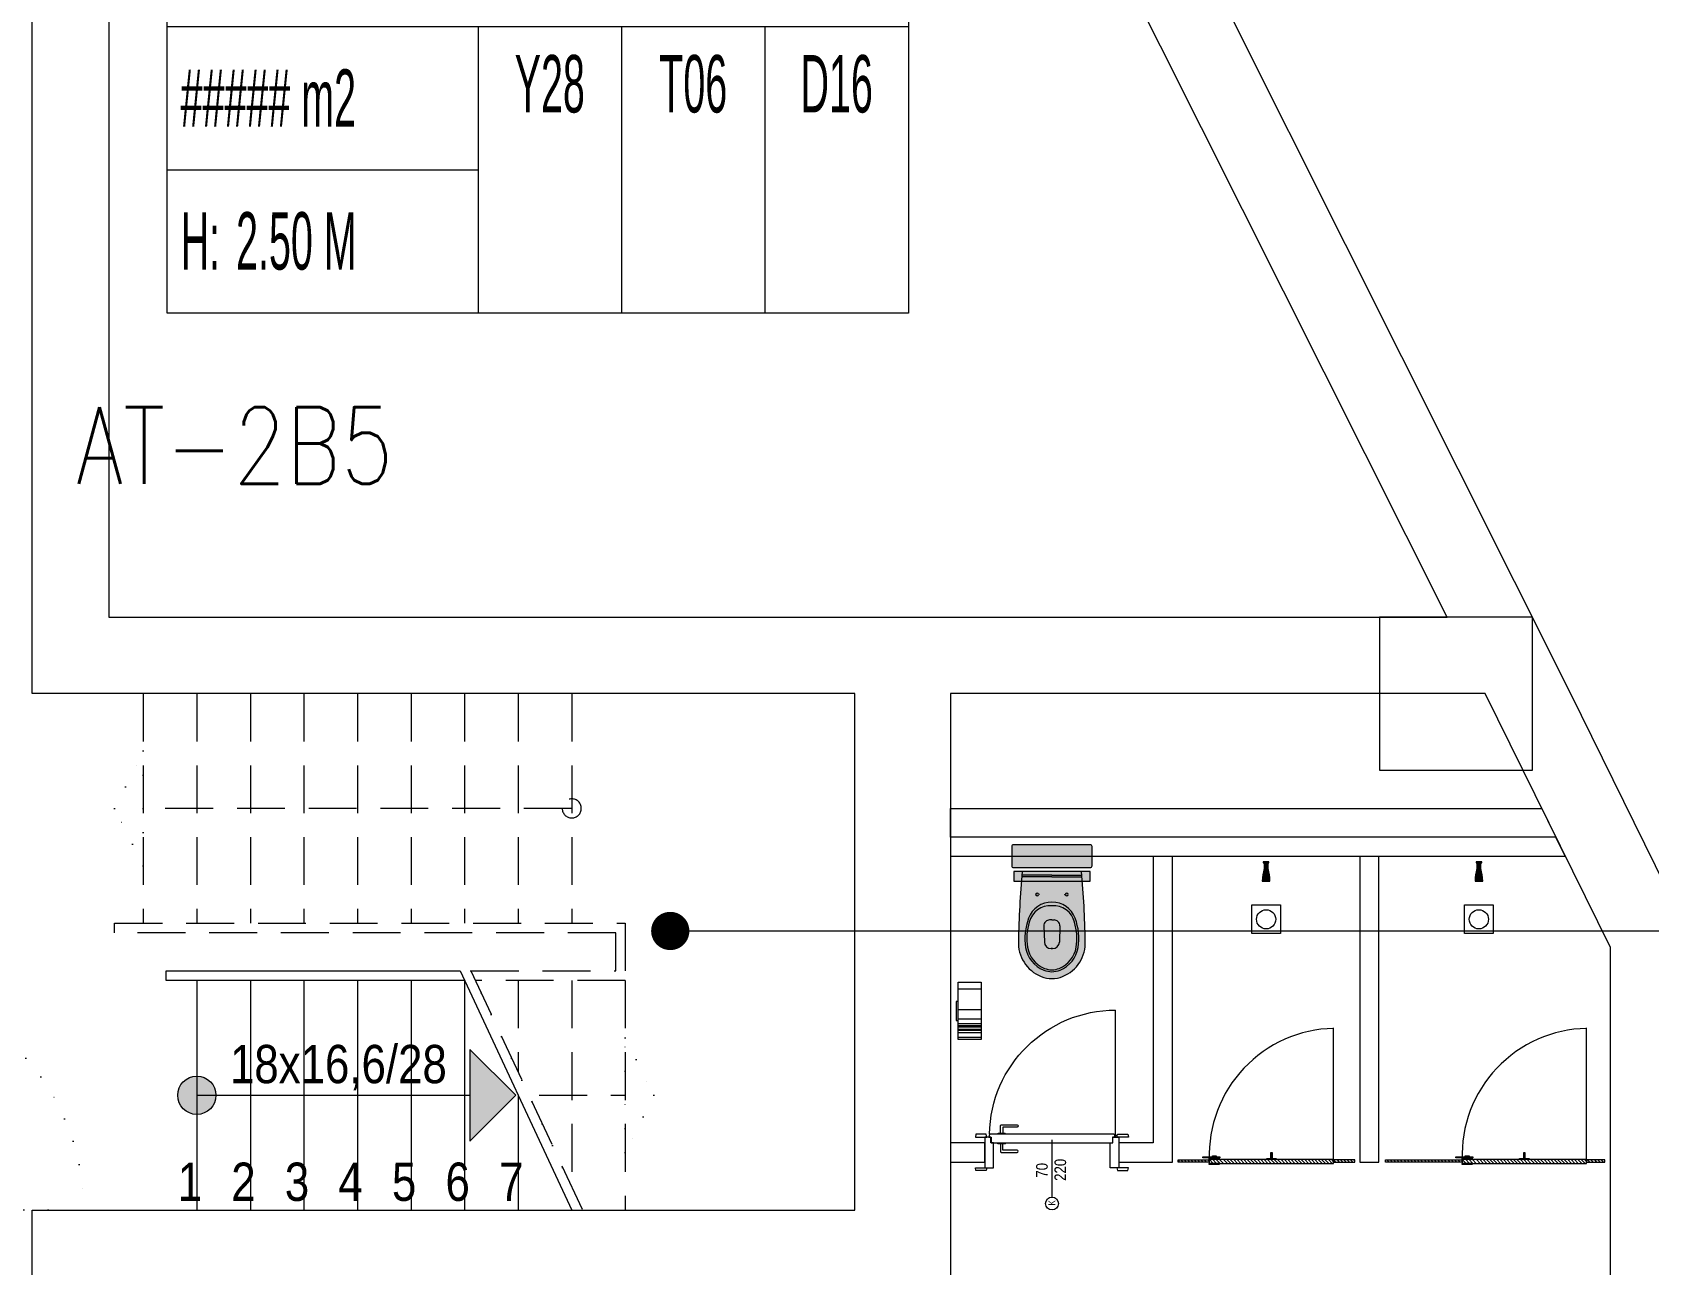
# Model space of a CAD drawing. Header units: metres. Extents: x -13194 to 152406, y -4219 to 19791.
# Drawn here: x 11560 to 12405, y 2141 to 2786 of the extents above; entities that cross this region are included whole.
import ezdxf
from ezdxf.enums import TextEntityAlignment as Align

# ---------------------------------------------------------------- set-up
doc = ezdxf.new("R2010")
doc.units = ezdxf.units.M
doc.header["$LTSCALE"] = 100
doc.header["$MEASUREMENT"] = 0
doc.linetypes.add('DOT2', pattern=[0.125, 0, -0.125])
doc.linetypes.add('HIDDEN', pattern=[0.375, 0.25, -0.125])
doc.layers.get('0').update_dxf_attribs({"color": 9, "lineweight": 9})
for name, color, linetype, lineweight in [('00', 9, 'Continuous', 9), ('01', 9, 'Continuous', 9), ('05', 9, 'Continuous', 9), ('05S', 9, 'Continuous', 9), ('05V', 9, 'Continuous', 9), ('06D', 9, 'Continuous', 9), ('10', 9, 'Continuous', 9), ('14', 9, 'Continuous', 9), ('19', 9, 'Continuous', 9), ('19D', 9, 'DOT2', 9), ('20', 9, 'DOT2', 9), ('21', 9, 'Continuous', 9), ('21_mahal200', 9, 'Continuous', 9), ('E-AYDINLATMA VE PRİZ PANOSU', 7, 'Continuous', 30), ('Kapı', 9, 'Continuous', 9), ('KARA SIVA', 9, 'Continuous', 9), ('TEFRİŞ', 9, 'Continuous', 9)]:
    doc.layers.add(name, color=color, linetype=linetype, lineweight=lineweight)
doc.styles.add('Arial', font='arial.ttf', dxfattribs={"height": 2.5})
doc.styles.add('E-YAZI', font='txttw.shx')
doc.styles.add('MuuM_TEXT-STANDART', font='ARIALN.TTF')
doc.dimstyles.new('MuuM_DIM200', dxfattribs={"dimscale": 20, "dimtxt": 2, "dimasz": 1, "dimexe": 1, "dimexo": 1, "dimgap": 1, "dimtad": 1, "dimdec": 1, "dimrnd": 0.5, "dimdsep": 46, "dimtxsty": 'MuuM_TEXT-STANDART', "dimblk": 'ARCHTICK', "dimcen": 0, "dimdle": 0.15, "dimclrd": 256, "dimclre": 256, "dimclrt": 256, "dimadec": 0, "dimazin": 0, "dimtfac": 5, "dimtdec": 1, "dimtix": 1, "dimtmove": 2, "dimatfit": 3, "dimldrblk": 'DOT', "dimfxl": 3, "dimfxlon": 1, "dimtolj": 1, "dimlwd": -1, "dimlwe": -1, "dimarcsym": 0})
pattern_1 = [(315, (15289.3814, 43994.9985), (0.883883476, 0.883883476), [])]

# ---------------------------------------------------------------- blocks, each defined once
blk = doc.blocks.new('p-kolon_80x80')
blk.add_lwpolyline([(-40, -40), (40, -40), (40, 40), (-40, 40)], close=True)
blk = doc.blocks.new('2.bod.sitatik')
at = {"layer": '01'}
for points in [[(12385, -7750), (12385, -7030), (12385, -7030), (12345, -7030), (12345, -6950), (12385, -6950), (12385, -6950), (12385, -6322.78), (12319.48, -6190), (12040, -6190), (12040, -6610), (11990, -6610), (11990, -6500), (11600, -6500), (11600, -6500), (11560, -6500), (11560, -6460), (11990, -6460), (11990, -6190), (11560, -6190), (11560, -4550.46)], [(9049.07, -3181.3), (10964.62, -4128.65), (11442.71, -4426.36), (12040, -4818.53), (12040, -5350), (12000, -5350), (12000, -4840.22), (11600, -4576.51), (11600, -5405), (11960, -5405), (11960, -5430), (11600, -5430), (11600, -6150), (12299.74, -6150), (12000, -5552.72), (12000, -5430), (12040, -5430), (12040, -5543.38), (12364.08, -6190), (12364.08, -6190), (12425, -6313.45), (12425, -8630)]]:
    blk.add_lwpolyline(points, dxfattribs=at)
blk.add_blockref('p-kolon_80x80', (12304.34, -6190), dxfattribs=at)
blk = doc.blocks.new('0_arrowstairs')
blk.add_lwpolyline([(0, 0), (0, -30), (15, 0), (0, 30)], close=True)
blk = doc.blocks.new('p-M01-M02_M03')
at = {"layer": '19'}
h = blk.add_hatch(color=256, dxfattribs=at)
h.dxf.hatch_style = 1
h.paths.add_polyline_path([(186, -201.29), (234, -201.29), (210, -177.25)])
h = blk.add_hatch(color=256, dxfattribs=at)
h.dxf.hatch_style = 1
edge = h.paths.add_edge_path()
edge.add_arc((210, -344), 10, 0, 360)
for points in [[(145, -206.33), (270, -148)], [(145, -206.33), (270, -148)], [(210, -344), (210, -201.29), (210, -201.29)], [(150, -204), (150, -360), (150, -360), (145, -360), (145, -360), (145, -206.33)]]:
    blk.add_lwpolyline(points, dxfattribs=at)
blk.add_lwpolyline([(186, -201.29), (234, -201.29), (210, -177.25)], close=True, dxfattribs=at)
at = {"layer": '19', "linetype": 'Continuous'}
for points in [[(210, -176), (270, -176)], [(150, -204), (270, -204)], [(150, -232), (270, -232)], [(150, -260), (270, -260)], [(150, -288), (270, -288)], [(150, -316), (270, -316)], [(150, -344), (270, -344)]]:
    blk.add_lwpolyline(points, dxfattribs=at)
at = {"layer": '19'}
blk.add_circle((210, -344), 10, dxfattribs=at)
at = {"layer": '19D', "linetype": 'HIDDEN'}
for points in [[(145, -200.74), (145, -125), (125, -125), (125, -125), (125, -387), (120, -387), (120, -120), (120, -120), (150, -120), (150, -198.41)], [(150, -120), (270, -120)], [(210, -165), (210, -120)], [(145, -200.74), (270, -142.41)], [(0, -148), (120, -148)], [(150, -148), (258.02, -148)], [(0, -176), (120, -176)], [(150, -176), (198.02, -176)], [(0, -204), (120, -204)], [(0, -232), (120, -232)], [(0, -260), (120, -260)], [(0, -288), (120, -288)], [(0, -316), (120, -316)], [(0, -344), (120, -344)], [(0, -372), (120, -372)]]:
    blk.add_lwpolyline(points, dxfattribs=at)
at = {"layer": '19D'}
blk.add_lwpolyline([(145, -200.74), (270, -142.41)], dxfattribs=at)
at = {"layer": '19D', "linetype": 'HIDDEN', "extrusion": (0, 0, -1)}
blk.add_lwpolyline([(-60, -148), (-60, -372)], dxfattribs=at)
blk.add_circle((-60, -148), 5, dxfattribs=at)
at = {"layer": '19D', "linetype": 'HIDDEN', "extrusion": (0, 0, -1), "zscale": -1, "rotation": 90}
blk.add_blockref('0_arrowstairs', (-210, -120), dxfattribs=at)
at = {"layer": '19D', "linetype": 'HIDDEN', "extrusion": (0, 0, -1), "rotation": 270}
blk.add_blockref('0_arrowstairs', (-60, -372), dxfattribs=at)
blk = doc.blocks.new('*U20')
at = {"ltscale": 15}
for p, q in [((-25, 1), (-26, 0)), ((-25, -1), (-26, 0)), ((-23, 1), (-25, 1)), ((-23, 1), (-23, -2)), ((-21, -3), (-18, 3)), ((-21, -3), (-18, 3)), ((-20, -3), (-17, 3)), ((-20, -3), (-16, 3)), ((-18, -3), (-15, 3)), ((-18, -3), (-15, 3)), ((-18, 1), (-18, 2)), ((-17, -3), (-14, 3)), ((-17, -3), (-13, 3)), ((-17, 1), (-17, 2)), ((-15, -3), (-12, 3)), ((-15, -3), (-12, 3)), ((-15, 1), (-15, 2)), ((-14, -3), (-11, 3)), ((-14, -3), (-10, 3)), ((-14, 1), (-14, 2)), ((-12, -3), (-9, 3)), ((-12, -3), (-9, 3)), ((-12, 1), (-12, 2)), ((-11, -3), (-8, 3)), ((-11, -3), (-7, 3)), ((-11, 1), (-11, 2)), ((-9, -3), (-6, 3)), ((-9, -3), (-6, 3)), ((-9, 1), (-9, 2)), ((-8, -3), (-4, 3)), ((-8, -3), (-5, 3)), ((-8, 1), (-8, 2)), ((-6, -3), (-3, 3)), ((-6, -3), (-3, 3)), ((-6, 1), (-6, 2)), ((-5, -3), (-1, 3)), ((-5, -3), (-2, 3)), ((-5, 1), (-5, 2)), ((-3, 1), (-3, 2)), ((0, 4), (-2, 1)), ((-2, 1), (-2, 2)), ((0, 0), (-1, 0)), ((-25, -1), (-23, -2)), ((-9, -2), (-23, -2)), ((-21, -3), (-21, -2)), ((-20, -3), (-19, -2)), ((-20, -2), (-19, -2)), ((-19, -2), (-18, -2)), ((-18, -3), (-18, -2)), ((-17, -3), (-16, -2)), ((-17, -2), (-16, -2)), ((-16, -2), (-15, -2)), ((-15, -3), (-15, -2)), ((-14, -3), (-13, -2)), ((-14, -2), (-13, -2)), ((-13, -2), (-12, -2)), ((-12, -3), (-12, -2)), ((-11, -3), (-10, -2)), ((-11, -2), (-10, -2)), ((-10, -2), (-9, -2)), ((-9, -3), (-9, -2)), ((-8, -2), (-7, -2)), ((-8, -3), (-7, -2)), ((-7, -2), (-6, -2)), ((-6, -3), (-6, -2)), ((-5, -2), (-4, -2)), ((-5, -3), (-4, -2)), ((-4, -2), (-2, -2)), ((0, -4), (-2, -2)), ((0, 0), (-1, 0))]:
    blk.add_line(p, q, dxfattribs=at)
for p, q in [((-7, 1), (-23, 1)), ((-17, 1), (-19, 1)), ((-16, 1), (-17, 1)), ((-14, 1), (-16, 1)), ((-13, 1), (-14, 1)), ((-11, 1), (-13, 1)), ((-10, 1), (-11, 1)), ((-8, 1), (-10, 1)), ((-7, 1), (-8, 1)), ((-5, 1), (-7, 1)), ((-4, 1), (-5, 1)), ((-2, 1), (-4, 1)), ((-2, 1), (-2, 1)), ((0, 0), (0, 4)), ((-2, -2), (-2, -2)), ((0, 0), (0, -4))]:
    blk.add_line(p, q)
for centre, radius, start, end in [((-26, 4), 3.92, 274.361, 322.1025), ((-26, -4), 3.92, 37.8975, 85.639), ((-18, 3), 0.0971, 330.3204, 150.3204), ((-17, 3), 0.0971, 330.3204, 150.3204), ((-15, 3), 0.0971, 330.3204, 150.3204), ((-14, 3), 0.0971, 330.3204, 150.3204), ((-12, 3), 0.0971, 330.3204, 150.3204), ((-11, 3), 0.0971, 330.3204, 150.3204), ((-9, 3), 0.0971, 330.3204, 150.3204), ((-8, 3), 0.0971, 330.3204, 150.3204), ((-6, 3), 0.0971, 330.3204, 150.3204), ((-5, 3), 0.0971, 330.3204, 150.3204), ((-3, 3), 0.0971, 330.3204, 150.3204), ((-2, 3), 0.0971, 330.3204, 150.3204), ((-1, 0), 0.486, 90, 270), ((0, 4), 0.25, 0, 150.0864), ((-21, -3), 0.0971, 150.3204, 330.3204), ((-20, -3), 0.0971, 150.3204, 330.3204), ((-18, -3), 0.0971, 150.3204, 330.3204), ((-17, -3), 0.0971, 150.3204, 330.3204), ((-15, -3), 0.0971, 150.3204, 330.3204), ((-14, -3), 0.0971, 150.3204, 330.3204), ((-12, -3), 0.0971, 150.3204, 330.3204), ((-11, -3), 0.0971, 150.3204, 330.3204), ((-9, -3), 0.0971, 150.3204, 330.3204), ((-8, -3), 0.0971, 150.3204, 330.3204), ((-6, -3), 0.0971, 150.3204, 330.3204), ((-5, -3), 0.0971, 150.3204, 330.3204), ((0, -4), 0.25, 209.9136, 0)]:
    blk.add_arc(centre, radius, start, end, dxfattribs=at)
blk = doc.blocks.new('conta')
at = {"ltscale": 10}
for p, q in [((-2649.9, 5345.5), (-2649.8, 5345.6)), ((-2649.9, 5344.5), (-2649.8, 5344.3)), ((-2649.8, 5344.3), (-2649.7, 5344.3)), ((-2649.7, 5345.4), (-2649.3, 5345.4)), ((-2649.2, 5345.4), (-2649.1, 5345.5)), ((-2649, 5344), (-2648.8, 5343.8)), ((-2648.9, 5344.1), (-2648.7, 5343.9)), ((-2648.8, 5345.1), (-2648.6, 5345.3)), ((-2648.8, 5344.9), (-2648.6, 5345.2)), ((-2648.7, 5343.8), (-2648.7, 5343.8)), ((-2648.6, 5345.3), (-2648.6, 5345.3))]:
    blk.add_line(p, q, dxfattribs=at)
for centre, radius, start, end in [((-2649.8, 5345.5), 0.05, 140.6345, 188.9372), ((-2653, 5345), 3.19, 350.4674, 8.9372), ((-2649.9, 5344.5), 0.02, 170.4674, 213.7451), ((-2649.7, 5345.6), 0.0696, 22.2428, 159.258), ((-2650.9, 5345), 1.24, 340.3382, 16.7772), ((-2649.7, 5344.6), 0.03, 160.3382, 273.2666), ((-2649.7, 5345.4), 0.03, 90, 196.7772), ((-2649.6, 5341.5), 3.01, 80.4362, 93.2666), ((-2649.3, 5345.5), 0.05, 270, 303.0062), ((-2649.2, 5344.1), 0.231, 353.9571, 81.9004), ((-2649.1, 5345.5), 0.03, 4.7972, 123.0062), ((-2649.1, 5344.5), 0.03, 260.4362, 338.7066), ((-2651.2, 5344.8), 2.33, 7.5897, 18.7951), ((-2649, 5345.6), 0.05, 18.7951, 42.1429), ((-2650.2, 5345), 1.27, 338.7066, 23.0418), ((-2648.9, 5344.1), 0.1, 173.9571, 217.2653), ((-2648.8, 5345.1), 0.05, 187.5897, 322.7347), ((-2658.2, 5345.2), 9.36, 353.6857, 357.8537), ((-2648.8, 5344.2), 0.1, 173.6857, 217.2653), ((-2648.8, 5344.8), 0.05, 142.7347, 180.2669), ((-2648.7, 5343.8), 0.05, 217.2653, 307.2653), ((-2648.7, 5343.8), 0.05, 307.2653, 37.2653), ((-2648.6, 5345.3), 0.05, 52.7347, 142.7347), ((-2648.6, 5345.3), 0.05, 322.7347, 52.7347)]:
    blk.add_arc(centre, radius, start, end, dxfattribs=at)
for points, knots in [([(-2649, 5345.6), (-2649, 5345.6), (-2649.1, 5345.7), (-2649.2, 5345.4), (-2649.3, 5345.7), (-2649.4, 5345.5), (-2649.5, 5345.7), (-2649.6, 5345.5), (-2649.7, 5345.6), (-2649.7, 5345.6)], [0.0086373, 0.0086373, 0.0086373, 0.0086373, 0.1097304, 0.3133405, 0.4430081, 0.5658764, 0.7165186, 0.8527974, 0.9648495, 0.9648495, 0.9648495, 0.9648495]), ([(-2649.7, 5344.3), (-2649.7, 5344.3), (-2649.7, 5344.5), (-2649.6, 5344.3), (-2649.3, 5344.4), (-2649.2, 5344.4), (-2649.2, 5344.4)], [0, 0, 0, 0, 0.1008757, 0.3841126, 0.5436166, 0.6906785, 0.6906785, 0.6906785, 0.6906785])]:
    blk.add_open_spline(points, degree=3, knots=knots, dxfattribs=at)
blk = doc.blocks.new('p-yn_sackasa')
at = {"layer": '10', "linetype": 'Continuous'}
for p, q in [((-2.19, 0), (-2.19, -0.15)), ((0, 6.16), (0, 6.9)), ((0.01, 6.9), (0.01, 6.15)), ((0.14, 6.9), (0.14, 6.16)), ((0.15, 6.9), (0.15, 6.16)), ((2.69, 7.16), (0.26, 7.16)), ((2.69, 7.15), (0.26, 7.15)), ((2.69, 7.02), (0.26, 7.02)), ((0.26, 7.01), (2.69, 7.01)), ((0.26, 6.05), (0.76, 6.05)), ((0.75, 6.04), (0.26, 6.04)), ((0.26, 5.91), (0.75, 5.91)), ((0.76, 5.9), (0.26, 5.9)), ((0.67, -0.71), (0.67, 2.27)), ((0.69, -0.71), (0.69, 2.27)), ((0.75, 5.91), (0.75, 6.04)), ((0.76, 5.9), (0.76, 6.05)), ((0.81, -0.71), (0.81, 2.27)), ((0.83, -0.71), (0.83, 2.27)), ((0.92, 2.33), (0.95, 2.32)), ((0.93, 2.34), (0.95, 2.33)), ((1.01, 2.46), (0.99, 2.47)), ((0.99, 2.46), (1.01, 2.45)), ((1.11, 2.52), (1.11, 3.73)), ((1.12, 2.52), (1.12, 3.73)), ((1.25, 3.73), (1.25, 2.52)), ((1.26, 2.52), (1.26, 3.73)), ((1.37, 3.98), (2.49, 3.98)), ((2.49, 3.97), (1.37, 3.97)), ((1.37, 3.84), (2.49, 3.84)), ((2.49, 3.83), (1.37, 3.83)), ((2.6, 3.69), (2.5, 3.36)), ((2.51, 3.35), (2.61, 3.69)), ((2.73, 3.65), (2.63, 3.32)), ((2.74, 3.64), (2.64, 3.31)), ((2.8, 3.29), (2.8, 6.9)), ((2.81, 3.29), (2.81, 6.9)), ((2.94, 3.29), (2.94, 6.9)), ((2.95, 3.29), (2.95, 6.9)), ((-2.95, -0.25), (-2.95, -1.75)), ((-2.94, -1.75), (-2.94, -0.25)), ((-2.81, -0.25), (-2.81, -1.75)), ((-2.8, -0.25), (-2.8, -1.75)), ((-2.19, 0), (-2.7, 0)), ((-2.2, -0.01), (-2.7, -0.01)), ((-2.2, -0.14), (-2.7, -0.14)), ((-2.19, -0.15), (-2.7, -0.15)), ((1.01, -1.85), (-2.7, -1.85)), ((1.01, -1.86), (-2.7, -1.86)), ((-2.7, -1.99), (1.01, -1.99)), ((1.01, -2), (-2.7, -2)), ((-2.2, -0.14), (-2.2, -0.01)), ((0.92, -0.77), (0.95, -0.76)), ((0.93, -0.78), (0.95, -0.77)), ((0.99, -0.89), (1.01, -0.88)), ((1.01, -0.89), (0.99, -0.91)), ((1.11, -0.96), (1.11, -1.75)), ((1.12, -0.96), (1.12, -1.75)), ((1.25, -0.96), (1.25, -1.75)), ((1.26, -0.96), (1.26, -1.75))]:
    blk.add_line(p, q, dxfattribs=at)
for points in [[(0.15, 2.14), (0.67, 2.14), (0.67, -0.54), (0.15, -0.54)], [(0.15, 2.14), (0.41, 2.14), (0.41, -0.54), (0.15, -0.54)]]:
    blk.add_lwpolyline(points, close=True, dxfattribs=at)
for centre, radius, start, end in [((0.26, 6.9), 0.261, 90, 180), ((0.26, 6.16), 0.261, 180, 270), ((0.26, 6.9), 0.249, 90, 180), ((0.26, 6.16), 0.249, 181.34499, 271.35021), ((0.26, 6.9), 0.122, 90, 180), ((0.26, 6.16), 0.122, 180, 270), ((0.26, 6.9), 0.11, 90, 180), ((0.26, 6.16), 0.11, 180, 270), ((0.89, 2.27), 0.219, 63.21528, 180), ((0.89, 2.27), 0.206, 63.21689, 180), ((0.89, 2.27), 0.0801, 63.21502, 180), ((0.89, 2.27), 0.0674, 63.21445, 180), ((1.04, 2.52), 0.206, 243.2197, 0), ((1.04, 2.52), 0.219, 243.21479, 0), ((1.04, 2.52), 0.0801, 243.22028, 0), ((1.04, 2.52), 0.0674, 243.21287, 0), ((1.37, 3.73), 0.253, 90, 180), ((1.37, 3.73), 0.24, 90, 180), ((1.37, 3.73), 0.114, 90, 180), ((1.37, 3.73), 0.101, 90, 180), ((2.49, 3.72), 0.261, 342.86025, 90), ((2.49, 3.72), 0.249, 342.86129, 90), ((2.49, 3.72), 0.122, 342.86074, 90), ((2.49, 3.72), 0.11, 342.86215, 90), ((2.72, 3.29), 0.232, 162.8601, 0), ((2.72, 3.29), 0.219, 162.86127, 0), ((2.72, 3.29), 0.0927, 162.86053, 0), ((2.72, 3.29), 0.0801, 162.86241, 0), ((2.69, 6.9), 0.261, 0, 90), ((2.69, 6.9), 0.249, 0, 90), ((2.69, 6.9), 0.122, 0, 90), ((2.69, 6.9), 0.11, 0, 90), ((-2.7, -0.25), 0.253, 90, 180), ((-2.7, -1.75), 0.253, 180, 270), ((-2.7, -0.25), 0.24, 90, 180), ((-2.7, -1.75), 0.24, 180, 270), ((-2.7, -0.25), 0.114, 90, 180), ((-2.7, -1.75), 0.114, 180, 270), ((-2.7, -0.25), 0.101, 90, 180), ((-2.7, -1.75), 0.101, 180, 270), ((0.89, -0.71), 0.219, 180, 296.78496), ((0.89, -0.71), 0.206, 180, 296.78515), ((0.89, -0.71), 0.0801, 180, 296.78498), ((0.89, -0.71), 0.0674, 180, 180.52454), ((0.89, -0.71), 0.0674, 180, 296.78713), ((1.04, -0.96), 0.219, 0, 116.78545), ((1.04, -0.96), 0.206, 0, 116.78362), ((1.04, -0.96), 0.0801, 0, 116.78105), ((1.04, -0.96), 0.0674, 0, 116.78713), ((1.01, -1.75), 0.114, 270, 0), ((1.01, -1.75), 0.24, 270, 0), ((1.01, -1.75), 0.101, 270, 0), ((1.01, -1.75), 0.253, 270, 0)]:
    blk.add_arc(centre, radius, start, end, dxfattribs=at)
at = {"layer": '10', "xscale": 0.0842696629213483, "yscale": 0.0842696629213483, "zscale": 0.0842696629213483}
blk.add_blockref('*U20', (0.95, 1.35), dxfattribs=at)
at = {"layer": '14', "xscale": -0.7887640449438696, "yscale": 0.7887640449438696, "zscale": 0.7887640449438204, "rotation": 90}
blk.add_blockref('conta', (4217.78, -2086.42), dxfattribs=at)
blk = doc.blocks.new('*U30')
at = {"layer": '06D'}
for points in [[(110.12, 4.76), (110.12, 11.01), (95.12, 11.01), (95.12, 9.14), (107.87, 9.14), (107.87, 9.14), (107.87, 4.76), (110.12, 4.76)], [(111.2, 3.51), (111.2, 4.76), (106.8, 4.76), (106.8, 3.51), (111.2, 3.51)]]:
    blk.add_lwpolyline(points, dxfattribs=at)
for points in [[(8.5, -11.11), (13.5, -11.11), (13.5, -2.49), (8.5, -2.49)], [(111.5, -9.99), (106.5, -9.99), (106.5, -2.49), (111.5, -2.49)], [(14.12, -12.36), (105.87, -12.36), (105.87, -9.23), (14.12, -9.23)]]:
    blk.add_lwpolyline(points, close=True, dxfattribs=at)
for points in [[(8.5, -8.61), (7.87, -8.61), (7.87, -12.61, 0.414214), (8.25, -12.98), (13.75, -12.98, 0.414214), (14.12, -12.61), (14.12, -8.61), (13.5, -8.61)], [(111.5, -8.61), (112.12, -8.61), (112.12, -12.61, -0.414214), (111.75, -12.98), (106.25, -12.98, -0.414214), (105.87, -12.61), (105.87, -8.61), (106.5, -8.61)]]:
    blk.add_lwpolyline(points, format="xyb", dxfattribs=at)
at = {"layer": '10', "ltscale": 10}
for p, q in [((-1.6, 3.68), (-1.73, 3.58)), ((-1.6, 3.68), (-1.73, 3.58)), ((-1.22, 3.11), (-1.22, 3.24)), ((-1.22, 3.11), (-1.22, 3.24)), ((-1.22, 3.11), (-1.05, 3.11)), ((-1.22, 3.11), (-1.05, 3.11)), ((-1.05, 2.95), (-1.05, 3.38)), ((-1.05, 2.95), (-1.05, 3.38)), ((-0.84, 2.95), (-0.84, 3.38)), ((-0.84, 2.95), (-0.84, 3.38)), ((0.3, 3.41), (0.3, 3.29)), ((0.4, 3.51), (119.6, 3.51)), ((0.4, 3.19), (2.25, 3.19)), ((0.45, 3.36), (119.54, 3.36)), ((0.45, 3.36), (0.45, 3.34)), ((0.45, 3.34), (2.35, 3.34)), ((1, 0.04), (2, 0.69)), ((2, 1.13), (2, 0.69)), ((2.3, 1.13), (2, 1.13)), ((2, 0.69), (2, -0.81)), ((2.3, 3.14), (2.3, -2.39)), ((2.3, 0.69), (2.3, 1.13)), ((2.3, -0.81), (2.3, 0.69)), ((2.45, 3.24), (2.45, -2.29)), ((117.55, 3.24), (117.55, -2.29)), ((119.54, 3.34), (117.65, 3.34)), ((117.7, 3.14), (117.7, -2.39)), ((117.7, 1.13), (117.7, -0.37)), ((118, 1.13), (117.7, 1.13)), ((117.7, 1.13), (117.7, -0.37)), ((118, 1.13), (117.7, 1.13)), ((119.6, 3.19), (117.75, 3.19)), ((118, -0.37), (118, 1.13)), ((118, -0.37), (118, 1.13)), ((118, 0.88), (119, 0.88)), ((118, 0.88), (119, 0.88)), ((118, 0.68), (119, 0.68)), ((118, 0.68), (119, 0.68)), ((119, 0.28), (118, -0.37)), ((119, 0.28), (118, -0.37)), ((119.55, 3.36), (119.55, 3.34)), ((119.7, 3.41), (119.7, 3.29)), ((2, -0.36), (1, -0.36)), ((2, -0.56), (1, -0.56)), ((2, -0.81), (2.3, -0.81)), ((2.4, -2.49), (117.6, -2.49)), ((2.5, -2.34), (117.5, -2.34)), ((117.7, -0.37), (117.7, -0.81)), ((117.7, -0.37), (117.7, -0.81)), ((117.7, -0.81), (118, -0.81)), ((117.7, -0.81), (118, -0.81)), ((118, -0.81), (118, -0.37)), ((118, -0.81), (118, -0.37))]:
    blk.add_line(p, q, dxfattribs=at)
blk.add_circle((-0.95, 4.22), 0.843, dxfattribs=at)
blk.add_circle((-0.95, 4.22), 0.843, dxfattribs=at)
for centre, radius, start, end in [((-0.95, 4.22), 1.01, 219.4092, 254.28614), ((-0.95, 4.22), 1.01, 219.4092, 254.28614), ((-0.42, 3.21), 0.428, 156.35197, 217.62095), ((-0.42, 3.21), 0.428, 156.35197, 217.62095), ((-0.42, 3.21), 0.302, 105.55242, 240.03149), ((-0.42, 3.21), 0.302, 105.55242, 240.03149), ((0.4, 3.41), 0.1, 90, 180), ((0.4, 3.29), 0.1, 180, 270), ((0.45, 3.36), 0.005, 90, 180), ((0.45, 3.34), 0.005, 180, 270), ((2.25, 3.14), 0.05, 0, 90), ((2.35, 3.24), 0.1, 0, 90), ((117.65, 3.24), 0.1, 90, 180), ((117.75, 3.14), 0.05, 90, 180), ((119.54, 3.36), 0.005, 0, 90), ((119.54, 3.34), 0.005, 270, 0), ((119.6, 3.41), 0.1, 0, 90), ((119.6, 3.29), 0.1, 270, 0), ((2.4, -2.39), 0.1, 180, 270), ((2.5, -2.29), 0.05, 180, 270), ((117.56, -2.35), 0.141, 284.92708, 345.07292)]:
    blk.add_arc(centre, radius, start, end, dxfattribs=at)
at = {"layer": '20'}
blk.add_lwpolyline([(0.3, 3.35), (0.3, 122.75, -0.414214), (119.7, 3.35, 1)], format="xyb", dxfattribs=at)
at = {"xscale": -1, "rotation": 180}
blk.add_blockref('p-yn_sackasa', (0, 0.95), dxfattribs=at)
at = {"rotation": 180}
blk.add_blockref('p-yn_sackasa', (120, 0.95), dxfattribs=at)
blk = doc.blocks.new('_ArchTick')
at = {"color": 0, "linetype": 'ByBlock', "const_width": 0.15}
blk.add_lwpolyline([(-0.5, -0.5), (0.5, 0.5)], dxfattribs=at)
blk = doc.blocks.new('_Dot')
at = {"color": 0, "linetype": 'ByBlock', "lineweight": -2}
blk.add_line((-0.5, 0), (-1, 0), dxfattribs=at)
at = {"color": 0, "linetype": 'ByBlock', "const_width": 0.5}
blk.add_lwpolyline([(-0.25, 0, 1), (0.25, 0, 1)], format="xyb", close=True, dxfattribs=at)
blk = doc.blocks.new('0_roomno2')
blk.add_lwpolyline([(19.375, -10.5), (0, -10.5), (0, 0), (19.375, 0)], close=True)
for points in [[(0, -3), (19.375, -3)], [(8.125, -3), (8.125, -10.5)], [(11.875, -3), (11.875, -10.5)], [(15.625, -3), (15.625, -10.5)], [(0, -6.75), (8.125, -6.75)]]:
    blk.add_lwpolyline(points)
at = {"style": 'MuuM_TEXT-STANDART', "width": 0.6}
blk.add_text('H:', height=1.5, dxfattribs=at).set_placement((0.35, -8.608), align=Align.MIDDLE_LEFT)
at = {"style": 'Arial'}
blk.add_attdef('ODANO', (0, 1.17), '', height=2, dxfattribs=at)
blk.add_attdef('MEKANADI', text='', height=2, dxfattribs=at).set_placement((0.35, -3), align=Align.BOTTOM_LEFT)
at = {"style": 'MuuM_TEXT-STANDART', "width": 0.6}
for tag, p in [('YER01', (10, -4.5)), ('TAVAN01', (13.75, -4.5)), ('DUVAR01', (17.5, -4.5)), ('YER02', (10, -6.75)), ('TAVAN02', (13.75, -6.75)), ('DUVAR02', (17.5, -6.75)), ('YER03', (10, -9)), ('TAVAN03', (13.75, -9)), ('DUVAR03', (17.5, -9))]:
    blk.add_attdef(tag, text='', height=1.5, dxfattribs=at).set_placement(p, align=Align.MIDDLE_CENTER)
for tag, p in [('M2', (0.35, -4.875)), ('TEMIZTAVANYUKSEKLIGI', (1.8, -8.608))]:
    blk.add_attdef(tag, text='', height=1.5, dxfattribs=at).set_placement(p, align=Align.MIDDLE_LEFT)
blk = doc.blocks.new('p-klozet üstü kağıt dispenser')
blk.add_hatch(color=255).paths.add_polyline_path([(0, 5.56), (0, 45.41), (-5, 45.41), (-5, 5.56)])
blk.add_lwpolyline([(0, 5.56), (0, 45.41), (-5, 45.41), (-5, 5.56)], close=True)
blk = doc.blocks.new('san-klo-06-p')
at = {"layer": '05S'}
h = blk.add_hatch(color=256, dxfattribs=at)
edge = h.paths.add_edge_path()
edge.add_line((-20, 2.02), (20, 2.02))
edge.add_arc((20, 3.02), 1, 270, 360)
edge.add_line((21, 3.02), (21, 13.02))
edge.add_arc((20, 13.02), 1, 0, 90)
edge.add_line((20, 14.02), (-20, 14.02))
edge.add_arc((-20, 13.02), 1, 90, 180)
edge.add_line((-21, 13.02), (-21, 3.02))
edge.add_arc((-20, 3.02), 1, 180, 270)
h = blk.add_hatch(color=256, dxfattribs=at)
edge = h.paths.add_edge_path()
edge.add_arc((482.45, -45.26), 500, 174.80602, 178.96818)
edge.add_arc((1.5, -37.29), 19, 176.8871, 247.97569)
edge.add_arc((0, -41), 15, 247.97569, 270)
edge.add_arc((0, -41), 15, 270, 292.02431)
edge.add_arc((-1.5, -37.29), 19, 292.02431, 363.1129)
edge.add_arc((-482.45, -45.26), 500, 1.03182, 5.19398)
edge.add_line((15.5, 0), (-15.5, 0))
for p, q in [((0, -2), (-15.5, -2)), ((0, -2.8), (-15.5, -2.8)), ((0, -2), (15.5, -2)), ((0, -2.8), (15.5, -2.8)), ((0, -25.35), (-1.16, -25.35)), ((0, -25.35), (1.16, -25.35)), ((-4.16, -28.43), (-3.91, -36.92)), ((4.16, -28.43), (3.91, -36.92)), ((0, -40.31), (-0.41, -40.31)), ((-0.41, -40.31), (0, -40.31)), ((0.41, -40.31), (0, -40.31)), ((0, -40.31), (0.41, -40.31))]:
    blk.add_line(p, q)
at = {"linetype": 'DOT2'}
for p, q in [((-6.49, -12), (-8.95, -12)), ((-7.75, -10.91), (-7.75, -12)), ((-7.75, -13.09), (-7.75, -12)), ((6.49, -12), (8.95, -12)), ((7.75, -10.91), (7.75, -12)), ((7.75, -13.09), (7.75, -12))]:
    blk.add_line(p, q, dxfattribs=at)
for points in [[(-20, 2.02), (20, 2.02, 0.414214), (21, 3.02), (21, 13.02, 0.414214), (20, 14.02), (-20, 14.02, 0.414214), (-21, 13.02), (-21, 3.02, 0.414214)], [(-15.5, 0, 0.018163), (-17.47, -36.26, 0.320529), (-5.63, -54.91, 0.096396), (0, -56, 0.096396), (5.62, -54.91, 0.320529), (17.47, -36.26, 0.018163), (15.5, 0)]]:
    blk.add_lwpolyline(points, format="xyb", close=True)
for points in [[(-9.5, 2.02), (-9.5, -2.98), (-8.5, -2.98), (-8.5, 2.02)], [(8.5, 2.02), (8.5, -2.98), (9.5, -2.98), (9.5, 2.02)]]:
    blk.add_lwpolyline(points, dxfattribs=at)
blk.add_lwpolyline([(-5, 0), (-5, 2), (5, 2), (5, 0)], close=True, dxfattribs=at)
for centre, radius, start, end in [((0, -29), 13, 90, 159.42009), ((-7.75, -12), 0.75, 0, 180), ((-7.75, -12), 0.75, 180, 0), ((0, -29), 13, 20.57991, 90), ((7.75, -12), 0.75, 0, 180), ((7.75, -12), 0.75, 180, 0), ((15.92, -34.98), 30, 159.42009, 189.12808), ((-1.09, -28.95), 11, 84.31759, 166.80674), ((-1.16, -28.35), 3, 90, 181.707), ((1.09, -28.95), 11, 13.19326, 95.68241), ((1.16, -28.35), 3, 358.293, 90), ((-15.92, -34.98), 30, 350.87192, 20.57991), ((15.92, -34.98), 29, 162.87269, 189.12808), ((-15.92, -34.98), 29, 350.87192, 17.12731), ((1.5, -37.29), 15.4, 189.12808, 247.97569), ((1.5, -37.29), 14.4, 189.12808, 247.97569), ((-0.41, -36.81), 3.5, 181.707, 270), ((0.41, -36.81), 3.5, 270, 358.293), ((-1.5, -37.29), 14.4, 292.02431, 350.87192), ((-1.5, -37.29), 15.4, 292.02431, 350.87192), ((0, -41), 10.4, 247.97569, 270), ((0, -41), 10.4, 270, 292.02431), ((0, -41), 11.4, 247.97569, 270), ((0, -41), 11.4, 270, 292.02431)]:
    blk.add_arc(centre, radius, start, end)
at = {"layer": '05', "rotation": 270}
blk.add_blockref('p-klozet üstü kağıt dispenser', (-25.41, -5.01), dxfattribs=at)
blk = doc.blocks.new('yummaklısdfsdf')
at = {"layer": 'TEFRİŞ'}
h = blk.add_hatch(color=256, dxfattribs=at)
edge = h.paths.add_edge_path()
edge.add_line((21098.62, -6113.51), (21098.62, -6109.51))
edge.add_arc((21098.94, -6133.21), 23.71, 90.77287, 106.71945)
edge.add_line((21092.12, -6110.51), (21089.02, -6110.51))
edge.add_line((21089.02, -6110.51), (21089.02, -6110.01))
edge.add_line((21089.02, -6110.01), (21088.62, -6110.01))
edge.add_line((21088.62, -6110.01), (21088.62, -6113.01))
edge.add_line((21088.62, -6113.01), (21089.02, -6113.01))
edge.add_line((21089.02, -6113.01), (21089.02, -6112.51))
edge.add_line((21089.02, -6112.51), (21092.12, -6112.51))
edge.add_arc((21098.94, -6089.81), 23.71, 253.28055, 269.22713)
blk.add_lwpolyline([(21126.12, -6119.01), (21111.12, -6119.01), (21111.12, -6104.01), (21126.12, -6104.01)], close=True, dxfattribs=at)
blk.add_lwpolyline([(21098.62, -6113.51), (21098.62, -6109.51, 0.069693), (21092.12, -6110.51), (21089.02, -6110.51), (21089.02, -6110.01), (21088.62, -6110.01), (21088.62, -6113.01), (21089.02, -6113.01), (21089.02, -6112.51), (21092.12, -6112.51, 0.069693), (21098.62, -6113.51)], format="xyb", dxfattribs=at)
blk.add_circle((21118.62, -6111.51), 5, dxfattribs=at)
blk = doc.blocks.new('p-t.kağıtlığı')
at = {"layer": 'TEFRİŞ'}
h = blk.add_hatch(dxfattribs=at)
h.set_pattern_fill('CYL', color=256, scale=30, angle=-90, style=0)
h.set_pattern_definition([(270, (-14.4, 13), (30, 7e-15), []), (270, (-13.8, 13), (30, 7e-15), []), (270, (-12.6, 13), (30, 7e-15), []), (270, (-10.2, 13), (30, 7e-15), []), (270, (-5.4, 13), (30, 7e-15), []), (270, (5.4, 13), (30, 7e-15), []), (270, (10.2, 13), (30, 7e-15), []), (270, (12.6, 13), (30, 7e-15), []), (270, (13.8, 13), (30, 7e-15), []), (270, (14.4, 13), (30, 7e-15), [])])
h.paths.add_polyline_path([(-15, 1), (15, 1), (15, 13), (-15, 13)])
for points in [[(-15, 1), (15, 1), (15, 13), (-15, 13)], [(5, 1), (5, 0), (-5, 0), (-5, 1)]]:
    blk.add_lwpolyline(points, close=True, dxfattribs=at)
blk = doc.blocks.new('dsfsdfsdfsdfsdfsdf')
at = {"layer": 'Kapı'}
for p, q in [((23771.45, -2062.35), (23755.45, -2062.35)), ((23771.45, -2065.62, 0.66), (23768.45, -2065.62, 0.66)), ((23768.45, -2129.02, 0.66), (23768.45, -2066.82, 0.66)), ((23772.95, -2064.72, 0.66), (23771.45, -2064.42, 0.66)), ((23771.45, -2064.42, 0.66), (23771.45, -2065.62, 0.66)), ((23771.95, -2064.01, 0.66), (23837.87, -2064.01, 0.66)), ((23772.95, -2064.72, 0.66), (23772.95, -2129.92, 0.66)), ((23771.45, -2129.02, 0.66), (23768.45, -2129.02, 0.66)), ((23771.45, -2130.22, 0.66), (23771.45, -2129.02, 0.66)), ((23771.45, -2132.35), (23755.45, -2132.35)), ((23772.95, -2129.92, 0.66), (23771.45, -2130.22, 0.66))]:
    blk.add_line(p, q, dxfattribs=at)
at = {"layer": 'Kapı', "elevation": 0.66}
for points in [[(23753.95, -2057.62), (23755.45, -2057.32), (23755.45, -2063.32), (23753.95, -2063.02), (23753.95, -2057.62)], [(23772.95, -2057.62), (23771.45, -2057.32), (23771.45, -2063.32), (23772.95, -2063.02), (23772.95, -2057.62)], [(23753.95, -2137.02), (23755.45, -2137.32), (23755.45, -2131.32), (23753.95, -2131.62), (23753.95, -2137.02)], [(23772.95, -2137.02), (23771.45, -2137.32), (23771.45, -2131.32), (23772.95, -2131.62), (23772.95, -2137.02)]]:
    blk.add_lwpolyline(points, dxfattribs=at)
for points in [[(23771.45, -2062.32), (23755.45, -2062.32), (23755.45, -2066.82), (23768.45, -2066.82), (23768.45, -2065.42), (23771.45, -2065.42)], [(23771.45, -2132.32), (23755.45, -2132.32), (23755.45, -2127.82), (23768.45, -2127.82), (23768.45, -2129.22), (23771.45, -2129.22)]]:
    blk.add_lwpolyline(points, close=True, dxfattribs=at)
for points in [[(23767.95, -2124.22), (23764.05, -2124.22, -0.414214), (23763.45, -2123.62), (23763.45, -2115.47, -1), (23764.65, -2115.47), (23764.65, -2122.77, 0.414214), (23764.9, -2123.02), (23767.95, -2123.02)], [(23773.45, -2124.22), (23777.35, -2124.22, 0.414214), (23777.95, -2123.62), (23777.95, -2115.47, 1), (23776.75, -2115.47), (23776.75, -2122.77, -0.414214), (23776.5, -2123.02), (23773.45, -2123.02)], [(23768.45, -2121.62), (23768.2, -2121.62, 0.414214), (23767.95, -2121.87), (23767.95, -2125.37, 0.414214), (23768.2, -2125.62), (23768.45, -2125.62)], [(23772.95, -2125.62), (23773.2, -2125.62, 0.414214), (23773.45, -2125.37), (23773.45, -2121.87, 0.414214), (23773.2, -2121.62), (23772.95, -2121.62)]]:
    blk.add_lwpolyline(points, format="xyb", dxfattribs=at)
at = {"layer": 'Kapı'}
blk.add_circle((23771.95, -2064.01, 0.66), 0.5, dxfattribs=at)
blk.add_arc((23771.95, -2064.01, 0.66), 65.92, 270.86759, 0, dxfattribs=at)
blk = doc.blocks.new('fgvdfgdffffffffffffffffffffffffffffffff')
at = {"layer": 'Kapı'}
blk.add_lwpolyline([(23435.64, -2228), (23465.62, -2228)], dxfattribs=at)
blk.add_circle((23432.28, -2228), 3.36, dxfattribs=at)
at = {"layer": 'Kapı', "attachment_point": 1, "style": 'MuuM_TEXT-STANDART'}
for s, insert, char_height, width in [('70', (23445.81, -2219.68), 6.048, 88.7957), ('K', (23431.25, -2226.1), 3.63, 53.2774), ('220', (23444.12, -2229.28), 6.048, 88.7957)]:
    blk.add_mtext(s, dxfattribs=dict(at, insert=insert, char_height=char_height, width=width))
blk = doc.blocks.new('2.bod.Mimari')
at = {"layer": 'Kapı'}
h = blk.add_hatch(color=256, dxfattribs=at)
h.dxf.hatch_style = 1
h.paths.add_polyline_path([(12207.31, -6430.1), (12207.31, -6433.1), (12208.31, -6433.1), (12208.31, -6430.1)])
h.paths.add_polyline_path([(12210.31, -6433.1), (12210.31, -6433.6), (12205.31, -6433.6), (12205.31, -6433.1)])
h = blk.add_hatch(color=256, dxfattribs=at)
h.dxf.hatch_style = 1
h.paths.add_polyline_path([(12339.51, -6430.1), (12339.51, -6433.1), (12340.51, -6433.1), (12340.51, -6430.1)])
h.paths.add_polyline_path([(12342.51, -6433.1), (12342.51, -6433.6), (12337.51, -6433.6), (12337.51, -6433.1)])
h = blk.add_hatch(dxfattribs=at)
h.set_pattern_fill('LINE', color=256, scale=10, angle=-45)
h.set_pattern_definition([(315, (15183.3814, 43994.9985), (0.883883476, 0.883883476), [])])
h.paths.add_polyline_path([(12175.06, -6433.7), (12175.06, -6434.9), (12159, -6434.9), (12159, -6433.7)])
h = blk.add_hatch(color=256, dxfattribs=at)
h.dxf.hatch_style = 1
h.paths.add_polyline_path([(12178.89, -6432.15), (12180.79, -6432.15), (12180.79, -6432.65), (12178.89, -6432.65), (12178.89, -6433.05), (12176.93, -6433.05), (12176.93, -6432.65), (12171.93, -6432.65), (12171.93, -6432.15), (12176.93, -6432.15), (12176.93, -6431.75), (12178.89, -6431.75)])
h = blk.add_hatch(color=256, dxfattribs=at)
h.dxf.hatch_style = 1
h.paths.add_polyline_path([(12180.48, -6435.32), (12180.48, -6436.12), (12175.31, -6436.12), (12175.31, -6435.32)])
h.paths.add_polyline_path([(12180.48, -6433.05), (12180.48, -6433.82), (12175.31, -6433.82), (12175.31, -6433.05)])
h = blk.add_hatch(dxfattribs=at)
h.set_pattern_fill('LINE', color=256, scale=10, angle=-45)
h.set_pattern_definition([(315, (9088.2333, 22718.4474), (0.883883476, 0.883883476), [])])
h.paths.add_polyline_path([(12240.31, -6433.7), (12240.31, -6434.9), (12251.34, -6434.9), (12251.34, -6433.7)])
h = blk.add_hatch(dxfattribs=at)
h.set_pattern_fill('LINE', color=256, scale=10, angle=-45)
h.set_pattern_definition(pattern_1)
h.paths.add_polyline_path([(12307.26, -6433.7), (12307.26, -6434.9), (12267.34, -6434.9), (12267.34, -6433.7)])
h = blk.add_hatch(dxfattribs=at)
h.set_pattern_fill('LINE', color=256, scale=10, angle=-45)
h.set_pattern_definition(pattern_1)
h.paths.add_polyline_path([(12307.26, -6433.7), (12307.26, -6434.9), (12267.34, -6434.9), (12267.34, -6433.7)])
h = blk.add_hatch(color=256, dxfattribs=at)
h.dxf.hatch_style = 1
h.paths.add_polyline_path([(12311.09, -6432.15), (12312.99, -6432.15), (12312.99, -6432.65), (12311.09, -6432.65), (12311.09, -6433.05), (12309.13, -6433.05), (12309.13, -6432.65), (12304.13, -6432.65), (12304.13, -6432.15), (12309.13, -6432.15), (12309.13, -6431.75), (12311.09, -6431.75)])
h = blk.add_hatch(color=256, dxfattribs=at)
h.dxf.hatch_style = 1
h.paths.add_polyline_path([(12311.09, -6432.15), (12312.99, -6432.15), (12312.99, -6432.65), (12311.09, -6432.65), (12311.09, -6433.05), (12309.13, -6433.05), (12309.13, -6432.65), (12304.13, -6432.65), (12304.13, -6432.15), (12309.13, -6432.15), (12309.13, -6431.75), (12311.09, -6431.75)])
h = blk.add_hatch(color=256, dxfattribs=at)
h.dxf.hatch_style = 1
h.paths.add_polyline_path([(12312.68, -6435.32), (12312.68, -6436.12), (12307.51, -6436.12), (12307.51, -6435.32)])
h.paths.add_polyline_path([(12312.68, -6433.05), (12312.68, -6433.82), (12307.51, -6433.82), (12307.51, -6433.05)])
h = blk.add_hatch(color=256, dxfattribs=at)
h.dxf.hatch_style = 1
h.paths.add_polyline_path([(12312.68, -6435.32), (12312.68, -6436.12), (12307.51, -6436.12), (12307.51, -6435.32)])
h.paths.add_polyline_path([(12312.68, -6433.05), (12312.68, -6433.82), (12307.51, -6433.82), (12307.51, -6433.05)])
h = blk.add_hatch(dxfattribs=at)
h.set_pattern_fill('LINE', color=256, scale=10, angle=-45)
h.set_pattern_definition([(315, (9219.2333, 22718.4474), (0.883883476, 0.883883476), [])])
h.paths.add_polyline_path([(12372.51, -6433.7), (12372.51, -6434.9), (12382, -6434.9), (12382, -6433.7)])
at = {"layer": '00'}
for p, q in [((12146, -6275), (12146, -6424.9)), ((12156, -6434.9), (12156, -6275)), ((12254, -6275), (12254, -6434.9)), ((12264, -6434.9), (12264, -6275)), ((12146, -6424.9), (12128, -6424.9)), ((12128, -6424.9), (12128, -6434.9)), ((12128, -6434.9), (12156, -6434.9)), ((12254, -6434.9), (12264, -6434.9))]:
    blk.add_line(p, q, dxfattribs=at)
for points in [[(12356.49, -6265), (12040, -6265), (12040, -6250), (12349.09, -6250), (12356.49, -6265)], [(12040, -6260), (12040, -6275), (12361.42, -6275), (12356.49, -6265), (12040, -6265), (12040, -6275)], [(12040, -6434.9), (12058, -6434.9), (12058, -6424.9), (12040, -6424.9)], [(12146, -6434.9), (12146, -6434.98)]]:
    blk.add_lwpolyline(points, dxfattribs=at)
at = {"layer": 'Kapı'}
for p, q in [((12175.31, -6433.6), (12175.31, -6433.05)), ((12175.31, -6433.05), (12180.48, -6433.05)), ((12180.48, -6433.6), (12175.31, -6433.6)), ((12175.31, -6435.6), (12240.31, -6435.6)), ((12177.37, -6435.6), (12175.37, -6433.6)), ((12179.14, -6435.6), (12177.14, -6433.6)), ((12180.9, -6435.6), (12178.9, -6433.6)), ((12180.48, -6433.05), (12180.48, -6433.6)), ((12182.67, -6435.6), (12180.67, -6433.6)), ((12184.74, -6435.6), (12182.74, -6433.6)), ((12186.51, -6435.6), (12184.51, -6433.6)), ((12188.28, -6435.6), (12186.28, -6433.6)), ((12190.05, -6435.6), (12188.05, -6433.6)), ((12191.81, -6435.6), (12189.81, -6433.6)), ((12193.58, -6435.6), (12191.58, -6433.6)), ((12195.35, -6435.6), (12193.35, -6433.6)), ((12197.12, -6435.6), (12195.12, -6433.6)), ((12198.88, -6435.6), (12196.88, -6433.6)), ((12200.65, -6435.6), (12198.65, -6433.6)), ((12202.42, -6435.6), (12200.42, -6433.6)), ((12204.19, -6435.6), (12202.19, -6433.6)), ((12205.96, -6435.6), (12203.96, -6433.6)), ((12207.72, -6435.6), (12205.72, -6433.6)), ((12209.49, -6435.6), (12207.49, -6433.6)), ((12211.26, -6435.6), (12209.26, -6433.6)), ((12213.03, -6435.6), (12211.03, -6433.6)), ((12214.79, -6435.6), (12212.79, -6433.6)), ((12216.56, -6435.6), (12214.56, -6433.6)), ((12218.33, -6435.6), (12216.33, -6433.6)), ((12220.1, -6435.6), (12218.1, -6433.6)), ((12221.87, -6435.6), (12219.87, -6433.6)), ((12223.63, -6435.6), (12221.63, -6433.6)), ((12225.4, -6435.6), (12223.4, -6433.6)), ((12227.17, -6435.6), (12225.17, -6433.6)), ((12228.94, -6435.6), (12226.94, -6433.6)), ((12230.7, -6435.6), (12228.7, -6433.6)), ((12232.47, -6435.6), (12230.47, -6433.6)), ((12234.24, -6435.6), (12232.24, -6433.6)), ((12236.01, -6435.6), (12234.01, -6433.6)), ((12237.78, -6435.6), (12235.78, -6433.6)), ((12239.54, -6435.6), (12237.54, -6433.6)), ((12240.31, -6434.59), (12239.31, -6433.6)), ((12307.51, -6433.6), (12307.51, -6433.05)), ((12307.51, -6433.05), (12312.68, -6433.05)), ((12307.51, -6433.6), (12307.51, -6433.05)), ((12307.51, -6433.05), (12312.68, -6433.05)), ((12312.68, -6433.6), (12307.51, -6433.6)), ((12312.68, -6433.6), (12307.51, -6433.6)), ((12307.51, -6435.6), (12372.51, -6435.6)), ((12307.51, -6435.6), (12372.51, -6435.6)), ((12309.57, -6435.6), (12307.57, -6433.6)), ((12309.57, -6435.6), (12307.57, -6433.6)), ((12311.34, -6435.6), (12309.34, -6433.6)), ((12311.34, -6435.6), (12309.34, -6433.6)), ((12313.1, -6435.6), (12311.1, -6433.6)), ((12313.1, -6435.6), (12311.1, -6433.6)), ((12312.68, -6433.05), (12312.68, -6433.6)), ((12312.68, -6433.05), (12312.68, -6433.6)), ((12314.87, -6435.6), (12312.87, -6433.6)), ((12314.87, -6435.6), (12312.87, -6433.6)), ((12316.94, -6435.6), (12314.94, -6433.6)), ((12316.94, -6435.6), (12314.94, -6433.6)), ((12318.71, -6435.6), (12316.71, -6433.6)), ((12318.71, -6435.6), (12316.71, -6433.6)), ((12320.48, -6435.6), (12318.48, -6433.6)), ((12320.48, -6435.6), (12318.48, -6433.6)), ((12322.25, -6435.6), (12320.25, -6433.6)), ((12322.25, -6435.6), (12320.25, -6433.6)), ((12324.01, -6435.6), (12322.01, -6433.6)), ((12324.01, -6435.6), (12322.01, -6433.6)), ((12325.78, -6435.6), (12323.78, -6433.6)), ((12325.78, -6435.6), (12323.78, -6433.6)), ((12327.55, -6435.6), (12325.55, -6433.6)), ((12327.55, -6435.6), (12325.55, -6433.6)), ((12329.32, -6435.6), (12327.32, -6433.6)), ((12329.32, -6435.6), (12327.32, -6433.6)), ((12331.08, -6435.6), (12329.08, -6433.6)), ((12331.08, -6435.6), (12329.08, -6433.6)), ((12332.85, -6435.6), (12330.85, -6433.6)), ((12332.85, -6435.6), (12330.85, -6433.6)), ((12334.62, -6435.6), (12332.62, -6433.6)), ((12336.39, -6435.6), (12334.39, -6433.6)), ((12338.16, -6435.6), (12336.16, -6433.6)), ((12339.92, -6435.6), (12337.92, -6433.6)), ((12341.69, -6435.6), (12339.69, -6433.6)), ((12343.46, -6435.6), (12341.46, -6433.6)), ((12345.23, -6435.6), (12343.23, -6433.6)), ((12346.99, -6435.6), (12344.99, -6433.6)), ((12348.76, -6435.6), (12346.76, -6433.6)), ((12350.53, -6435.6), (12348.53, -6433.6)), ((12352.3, -6435.6), (12350.3, -6433.6)), ((12354.07, -6435.6), (12352.07, -6433.6)), ((12355.83, -6435.6), (12353.83, -6433.6)), ((12357.6, -6435.6), (12355.6, -6433.6)), ((12359.37, -6435.6), (12357.37, -6433.6)), ((12361.14, -6435.6), (12359.14, -6433.6)), ((12362.9, -6435.6), (12360.9, -6433.6)), ((12364.67, -6435.6), (12362.67, -6433.6)), ((12366.44, -6435.6), (12364.44, -6433.6)), ((12368.21, -6435.6), (12366.21, -6433.6)), ((12369.98, -6435.6), (12367.98, -6433.6)), ((12371.74, -6435.6), (12369.74, -6433.6)), ((12372.51, -6434.59), (12371.51, -6433.6))]:
    blk.add_line(p, q, dxfattribs=at)
for points in [[(12240.31, -6433.6), (12240.31, -6364.8)], [(12372.51, -6433.6), (12372.51, -6364.8)], [(12175.06, -6433.7), (12175.06, -6433.7), (12175.06, -6434.9), (12159, -6434.9), (12159, -6433.7), (12175.06, -6433.7)], [(12175.31, -6435.6), (12240.31, -6435.6), (12240.31, -6433.6), (12175.31, -6433.6), (12175.31, -6435.6)], [(12240.31, -6433.7), (12240.31, -6433.7), (12240.31, -6434.9), (12251.34, -6434.9), (12251.34, -6433.7), (12240.31, -6433.7)], [(12307.26, -6433.7), (12307.26, -6433.7), (12307.26, -6434.9), (12267.34, -6434.9), (12267.34, -6433.7), (12307.26, -6433.7)], [(12307.26, -6433.7), (12307.26, -6433.7), (12307.26, -6434.9), (12267.34, -6434.9), (12267.34, -6433.7), (12307.26, -6433.7)], [(12307.51, -6435.6), (12372.51, -6435.6), (12372.51, -6433.6), (12307.51, -6433.6), (12307.51, -6435.6)], [(12307.51, -6435.6), (12372.51, -6435.6), (12372.51, -6433.6), (12307.51, -6433.6), (12307.51, -6435.6)], [(12372.51, -6433.7), (12372.51, -6433.7), (12372.51, -6434.9), (12382, -6434.9), (12382, -6433.7), (12372.51, -6433.7)]]:
    blk.add_lwpolyline(points, dxfattribs=at)
for points in [[(12207.31, -6430.1), (12207.31, -6433.1), (12208.31, -6433.1), (12208.31, -6430.1)], [(12339.51, -6430.1), (12339.51, -6433.1), (12340.51, -6433.1), (12340.51, -6430.1)], [(12178.89, -6432.15), (12180.79, -6432.15), (12180.79, -6432.65), (12178.89, -6432.65), (12178.89, -6433.05), (12176.93, -6433.05), (12176.93, -6432.65), (12171.93, -6432.65), (12171.93, -6432.15), (12176.93, -6432.15), (12176.93, -6431.75), (12178.89, -6431.75)], [(12180.48, -6435.6), (12180.48, -6436.15), (12175.31, -6436.15), (12175.31, -6435.6)], [(12210.31, -6433.1), (12210.31, -6433.6), (12205.31, -6433.6), (12205.31, -6433.1)], [(12311.09, -6432.15), (12312.99, -6432.15), (12312.99, -6432.65), (12311.09, -6432.65), (12311.09, -6433.05), (12309.13, -6433.05), (12309.13, -6432.65), (12304.13, -6432.65), (12304.13, -6432.15), (12309.13, -6432.15), (12309.13, -6431.75), (12311.09, -6431.75)], [(12311.09, -6432.15), (12312.99, -6432.15), (12312.99, -6432.65), (12311.09, -6432.65), (12311.09, -6433.05), (12309.13, -6433.05), (12309.13, -6432.65), (12304.13, -6432.65), (12304.13, -6432.15), (12309.13, -6432.15), (12309.13, -6431.75), (12311.09, -6431.75)], [(12312.68, -6435.6), (12312.68, -6436.15), (12307.51, -6436.15), (12307.51, -6435.6)], [(12312.68, -6435.6), (12312.68, -6436.15), (12307.51, -6436.15), (12307.51, -6435.6)], [(12342.51, -6433.1), (12342.51, -6433.6), (12337.51, -6433.6), (12337.51, -6433.1)]]:
    blk.add_lwpolyline(points, close=True, dxfattribs=at)
for centre in [(12241.74, -6431.5), (12373.94, -6431.5), (12373.94, -6431.5)]:
    blk.add_arc(centre, 66.47, 91.23232, 182.02127, dxfattribs=at)
at = {"rotation": 270}
for name, p in [('p-M01-M02_M03', (11990, -6190)), ('yummaklısdfsdf', (18316.51, 14810.62)), ('yummaklısdfsdf', (18427.75, 14810.62))]:
    blk.add_blockref(name, p, dxfattribs=at)
at = {"layer": '05', "xscale": -1, "rotation": 270}
blk.add_blockref('p-t.kağıtlığı', (12043, -6355.92), dxfattribs=at)
at = {"layer": '05V', "extrusion": (0, 0, -1), "xscale": -1, "zscale": -1}
blk.add_blockref('san-klo-06-p', (-12093, -6283), dxfattribs=at)
at = {"layer": '10', "xscale": -1, "rotation": 270}
blk.add_blockref('*U30', (11464.05, -6460.15), dxfattribs=at)
at = {"layer": '21_mahal200'}
ref = blk.add_blockref('0_roomno2', (11630.52, -5781.13), dxfattribs=dict(at, xscale=20, yscale=20, zscale=20))
ref.add_attrib('ODANO', 'B2-19', (11630.52, -5757.73), dxfattribs={"layer": '0', "height": 40, "style": 'Arial'})
ref.add_attrib('MEKANADI', 'KULLANIM SUYU D.-02', dxfattribs={"layer": '0', "height": 40, "style": 'Arial', "width": 0.6}).set_placement((11637.52, -5841.13), align=Align.BOTTOM_LEFT)
ref.add_attrib('M2', '##### m2', dxfattribs={"layer": '0', "height": 30, "style": 'MuuM_TEXT-STANDART', "width": 0.6}).set_placement((11637.52, -5878.63), align=Align.MIDDLE_LEFT)
ref.add_attrib('TEMIZTAVANYUKSEKLIGI', '2.50 M', dxfattribs={"layer": '0', "height": 30, "style": 'MuuM_TEXT-STANDART', "width": 0.6}).set_placement((11666.52, -5953.29), align=Align.MIDDLE_LEFT)
ref.add_attrib('YER01', 'Y28', dxfattribs={"layer": '0', "height": 30, "style": 'MuuM_TEXT-STANDART', "width": 0.6}).set_placement((11830.52, -5871.13), align=Align.MIDDLE_CENTER)
ref.add_attrib('TAVAN01', 'T06', dxfattribs={"layer": '0', "height": 30, "style": 'MuuM_TEXT-STANDART', "width": 0.6}).set_placement((11905.52, -5871.13), align=Align.MIDDLE_CENTER)
ref.add_attrib('DUVAR01', 'D16', dxfattribs={"layer": '0', "height": 30, "style": 'MuuM_TEXT-STANDART', "width": 0.6}).set_placement((11980.52, -5871.13), align=Align.MIDDLE_CENTER)
at = {"layer": 'KARA SIVA', "xscale": -1, "rotation": 270}
blk.add_blockref('dsfsdfsdfsdfsdfsdf', (14190.32, -30193.35, -0.66), dxfattribs=at)
at = {"layer": 'KARA SIVA', "rotation": 90}
blk.add_blockref('fgvdfgdffffffffffffffffffffffffffffffff', (9865.09, -29888.89), dxfattribs=at)
at = {"layer": '21', "style": 'MuuM_TEXT-STANDART'}
for s, p in [('18x16,6/28', (11776.7, -6393.68)), ('1', (11648.74, -6455.21)), ('2', (11676.74, -6455.21)), ('3', (11704.74, -6455.21)), ('4', (11732.74, -6455.21)), ('5', (11760.74, -6455.21)), ('6', (11788.74, -6455.21)), ('7', (11816.74, -6455.21))]:
    blk.add_text(s, height=20, dxfattribs=at).set_placement(p, align=Align.RIGHT)
at = {"layer": '21_mahal200'}
blk.add_leader([(11893.5, -6314.1), (12785.13, -6314.1)], dimstyle='MuuM_DIM200', override={"dimasz": 1, "dimfxl": 10}, dxfattribs=at)

msp = doc.modelspace()

# ---------------------------------------------------------------- block references
for name in ['2.bod.sitatik', '2.bod.Mimari']:
    msp.add_blockref(name, (0, 8630))

# ---------------------------------------------------------------- texts
at = {"layer": 'E-AYDINLATMA VE PRİZ PANOSU', "color": 4, "style": 'E-YAZI', "width": 0.8}
msp.add_text('AT-2B5', height=40, dxfattribs=at).set_placement((11582.86, 2549.75))

doc.saveas('drawing.dxf')
